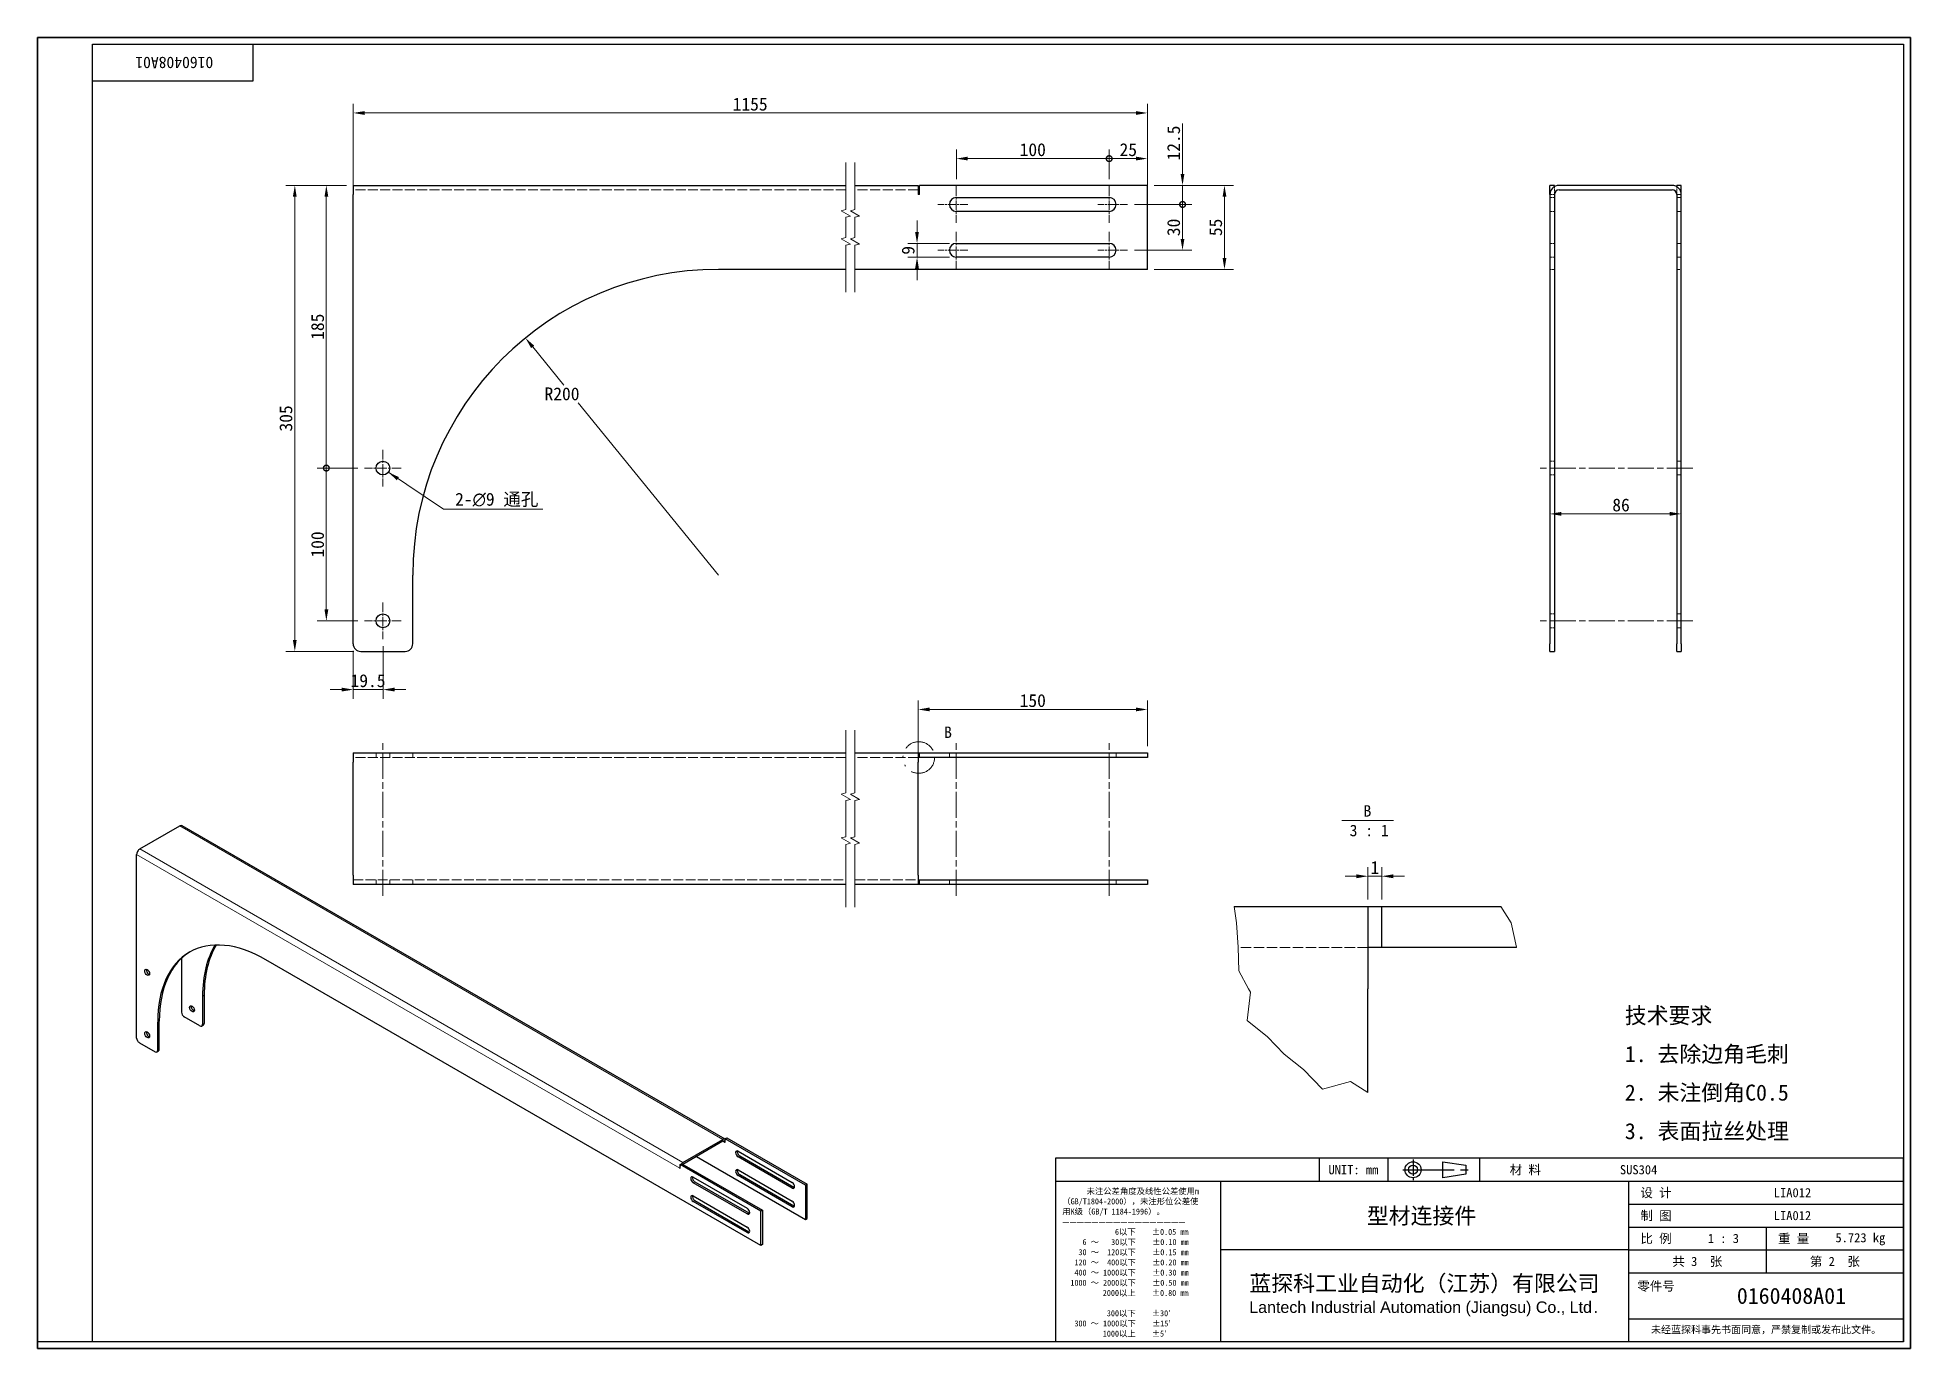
# Model space of a CAD drawing. Header units: millimetres. Extents: x 18 to 1244, y 16 to 875.
import ezdxf
from ezdxf.enums import TextEntityAlignment as Align

# ---------------------------------------------------------------- set-up
doc = ezdxf.new("R2010")
doc.units = ezdxf.units.MM
doc.header["$LTSCALE"] = 3
for name, pattern in [('CHAIN', [0.3543, 0.2362, -0.0295, 0.0591, -0.0295]), ('DASH_DOUBLE_DOT', [0.2164, 0.1181, -0.0295, 0.0049, -0.0295, 0.0049, -0.0295]), ('DASHED', [0.2067, 0.1654, -0.0413])]:
    doc.linetypes.add(name, pattern=pattern)
for name, color, linetype, lineweight in [('1', 7, 'Continuous', 18), ('可见 (ISO)', 7, 'Continuous', 25), ('可见窄的 (ISO)', 7, 'Continuous', 18), ('图框 (ISO)', 7, 'Continuous', 35), ('标题 (ISO)', 7, 'Continuous', 25)]:
    doc.layers.add(name, color=color, linetype=linetype, lineweight=lineweight)
for name, color, linetype, lineweight, true_color in [('中心标记 (ISO)', 1, 'CHAIN', 18, 0xff0000), ('中心线 (ISO)', 1, 'CHAIN', 18, 0xff0000), ('尺寸 (ISO)', 7, 'Continuous', 18, 0x008000), ('局部视图边界 (ISO)', 7, 'DASH_DOUBLE_DOT', 18, 0x008000), ('折线 (ISO)', 7, 'Continuous', 18, 0x008000), ('符号 (ISO)', 7, 'Continuous', 18, 0x008000), ('隐藏 (ISO)', 5, 'DASHED', 18, 0x0000ff)]:
    doc.layers.add(name, color=color, linetype=linetype, lineweight=lineweight, true_color=true_color)
doc.styles.add('HZ_33', font='simfang.ttf')
doc.styles.add('文本样式164', font='SimSun.ttf')
doc.styles.add('文本样式165', font='SimSun.ttf')
doc.styles.add('文本样式74', font='SimSun.ttf')
doc.styles.add('最新国标', font='simfang.ttf')
doc.styles.add('注释文本 (ISO)', font='simfang.ttf')
doc.dimstyles.new('默认 (GB)', dxfattribs={"dimscale": 3, "dimtxt": 2.8, "dimasz": 2.5, "dimexe": 2, "dimexo": 1.5, "dimgap": 0.5, "dimtad": 1, "dimtoh": 1, "dimdsep": 46, "dimtxsty": '最新国标', "dimcen": 0.09, "dimdle": 10, "dimclrd": 256, "dimclre": 256, "dimclrt": 256, "dimaunit": 1, "dimadec": 3, "dimazin": 2, "dimtfac": 0.535714, "dimtdec": 3, "dimtmove": 0, "dimatfit": 3, "dimfxl": 0, "dimtolj": 1, "dimlwd": -1, "dimlwe": -1, "dimarcsym": 0})
doc.dimstyles.new('默认 (GB)$7', dxfattribs={"dimscale": 3, "dimtxt": 2.8, "dimasz": 2.5, "dimexe": 2, "dimexo": 1.5, "dimgap": 0.5, "dimtad": 1, "dimtoh": 1, "dimdsep": 46, "dimtxsty": '最新国标', "dimcen": 0.09, "dimdle": 10, "dimclrd": 256, "dimclre": 256, "dimclrt": 256, "dimaunit": 1, "dimadec": 3, "dimazin": 2, "dimtfac": 0.535714, "dimtdec": 3, "dimtmove": 0, "dimatfit": 3, "dimfxl": 0, "dimtolj": 1, "dimlwd": -1, "dimlwe": -1, "dimarcsym": 0})

# ---------------------------------------------------------------- blocks, each defined once
blk = doc.blocks.new('图框 最新国标')
at = {"layer": '图框 (ISO)'}
for p, q in [((6, 7), (6, 291.5)), ((6, 291.5), (414.5, 291.5)), ((414.5, 291.5), (414.5, 5.5)), ((6, 7), (6, 5.5)), ((6, 7), (6, 5.5)), ((414.5, 5.5), (6, 5.5))]:
    blk.add_line(p, q, dxfattribs=at)
at = {"layer": '图框 (ISO)', "color": 7, "linetype": 'Continuous', "lineweight": 25}
for p, q in [((18, 290), (413, 290)), ((18, 7), (18, 290)), ((18, 290), (413, 290)), ((53, 290), (53, 282)), ((413, 290), (413, 7)), ((413, 290), (413, 7)), ((53, 282), (18, 282)), ((413, 7), (6, 7)), ((413, 7), (18, 7))]:
    blk.add_line(p, q, dxfattribs=at)
at = {"layer": '图框 (ISO)', "style": '文本样式74'}
blk.add_attdef('零件代号_001', (44.34, 287.25), '', height=2.5, rotation=180, dxfattribs=at)
blk = doc.blocks.new('标题栏 副本 副本 最新国标')
at = {"layer": '标题 (ISO)'}
for p, q in [((381.98, -183.84), (196.98, -183.84)), ((196.98, -183.84), (196.98, -223.84)), ((254.48, -183.84), (254.48, -188.84)), ((269.48, -183.84), (269.48, -188.84)), ((281.48, -188.09), (281.48, -184.59)), ((281.48, -184.59), (286.48, -185.34)), ((286.48, -187.34), (281.48, -188.09)), ((286.48, -185.34), (286.48, -187.34)), ((289.48, -183.84), (289.48, -188.84)), ((381.98, -223.84), (381.98, -183.84)), ((383.48, -183.84), (383.48, -225.34)), ((196.98, -188.84), (381.98, -188.84)), ((232.98, -188.84), (232.98, -223.84)), ((321.98, -188.84), (321.98, -223.84)), ((321.98, -193.84), (381.98, -193.84)), ((321.98, -198.84), (381.98, -198.84)), ((351.98, -198.84), (351.98, -208.84)), ((321.98, -203.84), (232.98, -203.84)), ((321.98, -203.84), (381.98, -203.84)), ((321.98, -208.84), (381.98, -208.84)), ((321.98, -218.84), (381.98, -218.84)), ((196.98, -223.84), (381.98, -223.84)), ((383.48, -225.34), (196.98, -225.34))]:
    blk.add_line(p, q, dxfattribs=at)
at = {"layer": '标题 (ISO)', "linetype": 'CHAIN', "ltscale": 15.834605}
blk.add_line((272.73, -186.34), (286.98, -186.34), dxfattribs=at)
at = {"layer": '标题 (ISO)', "linetype": 'CHAIN', "ltscale": 5.000333}
blk.add_line((274.98, -184.09), (274.98, -188.59), dxfattribs=at)
at = {"layer": '标题 (ISO)'}
for radius in [1.75, 1]:
    blk.add_circle((274.98, -186.34), radius, dxfattribs=at)
at = {"layer": '1', "style": '文本样式164'}
for s, p in [('UNIT: mm', (261.98, -186.34)), ('材 料', (299.48, -186.34)), ('设 计', (327.98, -191.34)), ('制 图', (327.98, -196.34)), ('比 例', (327.98, -201.34)), ('重 量', (357.98, -201.34)), ('共 3  张', (336.98, -206.34)), ('第 2  张', (366.98, -206.34))]:
    blk.add_text(s, height=2, dxfattribs=at).set_placement(p, align=Align.MIDDLE_CENTER)
at = {"layer": '标题 (ISO)', "style": '注释文本 (ISO)'}
for s, insert, char_height, attachment_point, line_spacing_factor in [('\\fSimSun|b0|i0;{\\H1.3000;      未注公差角度及线性公差使用m\\P}\\fSimSun|b0|i0;{\\H1.3000;（GB/T1804-2000），未注形位公差使\\P}\\fSimSun|b0|i0;{\\H1.3000;用K级（GB/T 1184-1996）。\\P}\\fSimSun|b0|i0;{\\H1.3000;—————————————————\\P}\\fSimSun|b0|i0;{\\H1.3000;             6以下    ±0.05 mm\\P}\\fSimSun|b0|i0;{\\H1.3000;     6 ～   30以下    ±0.10 mm\\P}\\fSimSun|b0|i0;{\\H1.3000;    30 ～  120以下    ±0.15 mm\\P}\\fSimSun|b0|i0;{\\H1.3000;   120 ～  400以下    ±0.20 mm\\P}\\fSimSun|b0|i0;{\\H1.3000;   400 ～ 1000以下    ±0.30 mm\\P}\\fSimSun|b0|i0;{\\H1.3000;  1000 ～ 2000以下    ±0.50 mm\\P}\\fSimSun|b0|i0;{\\H1.3000;          2000以上    ±0.80 mm\\P}\\fSimSun|b0|i0;{\\H1.3000;\\P}\\fSimSun|b0|i0;{\\H1.3000;           300以下    ±30′\\P}\\fSimSun|b0|i0;{\\H1.3000;   300 ～ 1000以下    ±15′\\P}\\fSimSun|b0|i0;{\\H1.3000;          1000以上    ±5′}', (198.48, -206.63), 1.3, 4, 1.023913), ('{\\fMicrosoft YaHei|b0|i0|c134|p34;\\H1.75x;蓝探科工业自动化（江苏）有限公司\\P\\fArial|b0|i0|c0|p34;\\H0.71429x;Lantech Industrial Automation (Jiangsu) Co., Ltd\\fFangSong|b0|i0|c134|p49;.\\H1.15195x; }', (277.48, -213.84), 2, 5, 0.978695)]:
    blk.add_mtext(s, dxfattribs=dict(at, insert=insert, char_height=char_height, attachment_point=attachment_point, line_spacing_factor=line_spacing_factor))
at = {"layer": '标题 (ISO)', "attachment_point": 5, "style": '注释文本 (ISO)'}
for s, insert, char_height in [('\\fFangSong|b0|i0;零件号', (327.98, -211.84), 2), ('\\fSimSun|b0|i0;{\\H1.6000;未经蓝探科事先书面同意，严禁复制或发布此文件。}', (351.98, -221.34), 1.6)]:
    blk.add_mtext(s, dxfattribs=dict(at, insert=insert, char_height=char_height))
at = {"layer": '标题 (ISO)'}
for tag, p, height, style in [('材料_001', (320.09, -187.33), 2, '注释文本 (ISO)'), ('设计人_001', (353.65, -192.33), 2, '注释文本 (ISO)'), ('库存编号_001', (264.9, -198.14), 3.5, '文本样式165'), ('设计人_001', (353.65, -197.33), 2, '注释文本 (ISO)'), ('视图比例_001', (339.26, -202.33), 2, '注释文本 (ISO)'), ('质量\\P3;_001', (367.1, -202.16), 2, '注释文本 (ISO)'), ('零件代号_001', (345.61, -215.59), 3.5, '文本样式165')]:
    blk.add_attdef(tag, p, '', height=height, dxfattribs=dict(at, style=style))
blk = doc.blocks.new('*D5')
at = {"layer": 'Defpoints', "color": 0, "transparency": 16777216}
for p in [(1093.5, 624.7), (1007.5, 602.7), (1093.5, 562.7)]:
    blk.add_point(p, dxfattribs=at)
at = {"layer": '尺寸 (ISO)', "color": 116, "true_color": 0x00803f, "transparency": 16777216}
blk.add_line((1015, 562.7), (1086, 562.7), dxfattribs=at)
for points in [[(1015, 564), (1015, 561.5), (1007.5, 562.7)], [(1086, 564), (1086, 561.5), (1093.5, 562.7)]]:
    blk.add_solid(points, dxfattribs=at)
at = {"layer": '尺寸 (ISO)', "transparency": 16777216, "insert": (1054.1, 568.5), "char_height": 8.4, "attachment_point": 5, "style": '最新国标'}
blk.add_mtext('\\A1;86', dxfattribs=at)
blk = doc.blocks.new('二维局部视图1')
at = {"layer": '局部视图边界 (ISO)', "ltscale": 20.015427}
blk.add_circle((198.21, 134.43), 3.45, dxfattribs=at)
at = {"layer": '局部视图边界 (ISO)', "insert": (203.73, 138.69), "char_height": 2.5, "attachment_point": 7, "style": 'HZ_33'}
blk.add_mtext('B', dxfattribs=at)
blk = doc.blocks.new('*D7')
at = {"layer": 'Defpoints', "color": 0, "transparency": 16777216}
for p in [(744.2, 825.1), (224.6, 771.7), (744.2, 722.7)]:
    blk.add_point(p, dxfattribs=at)
at = {"layer": '尺寸 (ISO)', "color": 116, "true_color": 0x00803f, "transparency": 16777216}
for p, q in [((224.6, 776.2), (224.6, 831.1)), ((232.1, 825.1), (736.7, 825.1)), ((744.2, 727.2), (744.2, 831.1))]:
    blk.add_line(p, q, dxfattribs=at)
for points in [[(232.1, 826.3), (232.1, 823.8), (224.6, 825.1)], [(736.7, 826.3), (736.7, 823.8), (744.2, 825.1)]]:
    blk.add_solid(points, dxfattribs=at)
at = {"layer": '尺寸 (ISO)', "transparency": 16777216, "insert": (484.3, 830.8), "char_height": 8.4, "attachment_point": 5, "style": '最新国标'}
blk.add_mtext('\\A1;1155', dxfattribs=at)
blk = doc.blocks.new('_DotSmall')
at = {"color": 0, "linetype": 'ByBlock', "const_width": 0.5}
blk.add_lwpolyline([(-0.0625, 0, 1), (0.0625, 0, 1)], format="xyb", close=True, dxfattribs=at)
blk = doc.blocks.new('*D8')
at = {"layer": 'Defpoints', "color": 0, "transparency": 16777216}
for p in [(719.2, 795.2), (619.2, 777.2), (719.2, 777.2)]:
    blk.add_point(p, dxfattribs=at)
at = {"layer": '尺寸 (ISO)', "color": 116, "true_color": 0x00803f, "transparency": 16777216}
for p, q in [((619.2, 781.7), (619.2, 801.2)), ((719.2, 781.7), (719.2, 801.2)), ((626.7, 795.2), (719.2, 795.2))]:
    blk.add_line(p, q, dxfattribs=at)
blk.add_solid([(626.7, 796.5), (626.7, 794), (619.2, 795.2)], dxfattribs=at)
at = {"layer": '尺寸 (ISO)', "color": 116, "true_color": 0x00803f, "transparency": 16777216, "xscale": 7.5, "yscale": 7.5, "zscale": 7.5}
blk.add_blockref('_DotSmall', (719.2, 795.2), dxfattribs=at)
at = {"layer": '尺寸 (ISO)', "transparency": 16777216, "insert": (669.2, 801), "char_height": 8.4, "attachment_point": 5, "style": '最新国标'}
blk.add_mtext('\\A1;100', dxfattribs=at)
blk = doc.blocks.new('*D10')
at = {"layer": 'Defpoints', "color": 0, "transparency": 16777216}
for p in [(744.2, 795.2), (719.2, 777.2), (744.2, 777.7)]:
    blk.add_point(p, dxfattribs=at)
at = {"layer": '尺寸 (ISO)', "color": 116, "true_color": 0x00803f, "transparency": 16777216}
for p, q in [((719.2, 781.7), (719.2, 801.2)), ((744.2, 782.2), (744.2, 801.2)), ((719.2, 795.2), (736.7, 795.2))]:
    blk.add_line(p, q, dxfattribs=at)
blk.add_solid([(736.7, 796.5), (736.7, 794), (744.2, 795.2)], dxfattribs=at)
at = {"layer": '尺寸 (ISO)', "color": 116, "true_color": 0x00803f, "transparency": 16777216, "xscale": 7.5, "yscale": 7.5, "zscale": 7.5, "rotation": 180}
blk.add_blockref('_DotSmall', (719.2, 795.2), dxfattribs=at)
at = {"layer": '尺寸 (ISO)', "transparency": 16777216, "insert": (731.7, 801), "char_height": 8.4, "attachment_point": 5, "style": '最新国标'}
blk.add_mtext('\\A1;25', dxfattribs=at)
blk = doc.blocks.new('*D11')
at = {"layer": 'Defpoints', "color": 0, "transparency": 16777216}
for p in [(731.2, 765.2), (767.2, 765.2), (731.2, 735.2)]:
    blk.add_point(p, dxfattribs=at)
at = {"layer": '尺寸 (ISO)', "color": 116, "true_color": 0x00803f, "transparency": 16777216}
for p, q in [((735.7, 765.2), (773.2, 765.2)), ((767.2, 742.7), (767.2, 765.2)), ((735.7, 735.2), (773.2, 735.2))]:
    blk.add_line(p, q, dxfattribs=at)
blk.add_solid([(765.9, 742.7), (768.4, 742.7), (767.2, 735.2)], dxfattribs=at)
at = {"layer": '尺寸 (ISO)', "color": 116, "true_color": 0x00803f, "transparency": 16777216, "xscale": 7.5, "yscale": 7.5, "zscale": 7.5, "rotation": 90}
blk.add_blockref('_DotSmall', (767.2, 765.2), dxfattribs=at)
at = {"layer": '尺寸 (ISO)', "transparency": 16777216, "insert": (761.4, 750.2), "char_height": 8.4, "attachment_point": 5, "rotation": 90, "style": '最新国标'}
blk.add_mtext('\\A1;30', dxfattribs=at)
blk = doc.blocks.new('*D12')
at = {"layer": 'Defpoints', "color": 0, "transparency": 16777216}
for p in [(744.2, 777.7), (767.2, 777.7), (731.2, 765.2)]:
    blk.add_point(p, dxfattribs=at)
at = {"layer": '尺寸 (ISO)', "color": 116, "true_color": 0x00803f, "transparency": 16777216}
for p, q in [((767.2, 785.2), (767.2, 818.1)), ((748.7, 777.7), (773.2, 777.7)), ((767.2, 765.2), (767.2, 777.7)), ((735.7, 765.2), (773.2, 765.2)), ((767.2, 765.2), (767.2, 757.7))]:
    blk.add_line(p, q, dxfattribs=at)
blk.add_solid([(765.9, 785.2), (768.4, 785.2), (767.2, 777.7)], dxfattribs=at)
at = {"layer": '尺寸 (ISO)', "color": 116, "true_color": 0x00803f, "transparency": 16777216, "xscale": 7.5, "yscale": 7.5, "zscale": 7.5, "rotation": 90}
blk.add_blockref('_DotSmall', (767.2, 765.2), dxfattribs=at)
at = {"layer": '尺寸 (ISO)', "transparency": 16777216, "insert": (761.4, 805.4), "char_height": 8.4, "attachment_point": 5, "rotation": 90, "style": '最新国标'}
blk.add_mtext('\\A1;12.5', dxfattribs=at)
blk = doc.blocks.new('*D13')
at = {"layer": 'Defpoints', "color": 0, "transparency": 16777216}
for p in [(619.2, 739.7), (593.5, 730.7), (619.2, 730.7)]:
    blk.add_point(p, dxfattribs=at)
at = {"layer": '尺寸 (ISO)', "color": 116, "true_color": 0x00803f, "transparency": 16777216}
for p, q in [((593.5, 747.2), (593.5, 754.7)), ((614.7, 739.7), (587.5, 739.7)), ((593.5, 739.7), (593.5, 730.7)), ((614.7, 730.7), (587.5, 730.7)), ((593.5, 723.2), (593.5, 715.7))]:
    blk.add_line(p, q, dxfattribs=at)
for points in [[(592.2, 747.2), (594.7, 747.2), (593.5, 739.7)], [(592.2, 723.2), (594.7, 723.2), (593.5, 730.7)]]:
    blk.add_solid(points, dxfattribs=at)
at = {"layer": '尺寸 (ISO)', "transparency": 16777216, "insert": (587.7, 735.2), "char_height": 8.4, "attachment_point": 5, "rotation": 90, "style": '最新国标'}
blk.add_mtext('\\A1;9', dxfattribs=at)
blk = doc.blocks.new('*D14')
at = {"layer": 'Defpoints', "color": 0, "transparency": 16777216}
for p in [(224.6, 777.7), (186.4, 472.7), (229.6, 472.7)]:
    blk.add_point(p, dxfattribs=at)
at = {"layer": '尺寸 (ISO)', "color": 116, "true_color": 0x00803f, "transparency": 16777216}
for p, q in [((220.1, 777.7), (180.4, 777.7)), ((186.4, 770.2), (186.4, 480.2)), ((225.1, 472.7), (180.4, 472.7))]:
    blk.add_line(p, q, dxfattribs=at)
for points in [[(185.1, 770.2), (187.6, 770.2), (186.4, 777.7)], [(185.1, 480.2), (187.6, 480.2), (186.4, 472.7)]]:
    blk.add_solid(points, dxfattribs=at)
at = {"layer": '尺寸 (ISO)', "transparency": 16777216, "insert": (180.6, 625.2), "char_height": 8.4, "attachment_point": 5, "rotation": 90, "style": '最新国标'}
blk.add_mtext('\\A1;305', dxfattribs=at)
blk = doc.blocks.new('*D15')
at = {"layer": 'Defpoints', "color": 0, "transparency": 16777216}
for p in [(207, 592.7), (232.1, 592.7), (232.1, 492.7)]:
    blk.add_point(p, dxfattribs=at)
at = {"layer": '尺寸 (ISO)', "color": 116, "true_color": 0x00803f, "transparency": 16777216}
for p, q in [((227.6, 592.7), (201, 592.7)), ((207, 500.2), (207, 592.7)), ((227.6, 492.7), (201, 492.7))]:
    blk.add_line(p, q, dxfattribs=at)
blk.add_solid([(205.8, 500.2), (208.3, 500.2), (207, 492.7)], dxfattribs=at)
at = {"layer": '尺寸 (ISO)', "color": 116, "true_color": 0x00803f, "transparency": 16777216, "xscale": 7.5, "yscale": 7.5, "zscale": 7.5, "rotation": 90}
blk.add_blockref('_DotSmall', (207, 592.7), dxfattribs=at)
at = {"layer": '尺寸 (ISO)', "transparency": 16777216, "insert": (201.3, 542.7), "char_height": 8.4, "attachment_point": 5, "rotation": 90, "style": '最新国标'}
blk.add_mtext('\\A1;100', dxfattribs=at)
blk = doc.blocks.new('*D16')
at = {"layer": 'Defpoints', "color": 0, "transparency": 16777216}
for p in [(207, 777.7), (224.6, 777.7), (232.1, 592.7)]:
    blk.add_point(p, dxfattribs=at)
at = {"layer": '尺寸 (ISO)', "color": 116, "true_color": 0x00803f, "transparency": 16777216}
for p, q in [((220.1, 777.7), (201, 777.7)), ((207, 592.7), (207, 770.2)), ((227.6, 592.7), (201, 592.7))]:
    blk.add_line(p, q, dxfattribs=at)
blk.add_solid([(205.8, 770.2), (208.3, 770.2), (207, 777.7)], dxfattribs=at)
at = {"layer": '尺寸 (ISO)', "color": 116, "true_color": 0x00803f, "transparency": 16777216, "xscale": 7.5, "yscale": 7.5, "zscale": 7.5, "rotation": 270}
blk.add_blockref('_DotSmall', (207, 592.7), dxfattribs=at)
at = {"layer": '尺寸 (ISO)', "transparency": 16777216, "insert": (201.3, 685.2), "char_height": 8.4, "attachment_point": 5, "rotation": 90, "style": '最新国标'}
blk.add_mtext('\\A1;185', dxfattribs=at)
blk = doc.blocks.new('*D17')
at = {"layer": 'Defpoints', "color": 0, "transparency": 16777216}
for p in [(244.1, 480.7), (224.6, 477.7), (244.1, 447.7)]:
    blk.add_point(p, dxfattribs=at)
at = {"layer": '尺寸 (ISO)', "color": 116, "true_color": 0x00803f, "transparency": 16777216}
for p, q in [((224.6, 473.2), (224.6, 441.7)), ((244.1, 476.2), (244.1, 441.7)), ((217.1, 447.7), (209.6, 447.7)), ((224.6, 447.7), (232.1, 447.7)), ((232.1, 447.7), (236.6, 447.7)), ((244.1, 447.7), (236.6, 447.7)), ((251.6, 447.7), (259.1, 447.7))]:
    blk.add_line(p, q, dxfattribs=at)
for points in [[(217.1, 449), (217.1, 446.5), (224.6, 447.7)], [(251.6, 449), (251.6, 446.5), (244.1, 447.7)]]:
    blk.add_solid(points, dxfattribs=at)
at = {"layer": '尺寸 (ISO)', "transparency": 16777216, "insert": (234.3, 453.5), "char_height": 8.4, "attachment_point": 5, "style": '最新国标'}
blk.add_mtext('\\A1;19.5', dxfattribs=at)
blk = doc.blocks.new('*D18')
at = {"layer": 'Defpoints', "color": 0, "transparency": 16777216}
for p in [(337.3, 677.8), (463.6, 522.7)]:
    blk.add_point(p, dxfattribs=at)
at = {"layer": '尺寸 (ISO)', "color": 116, "true_color": 0x00803f, "transparency": 16777216}
for p, q in [((342, 672), (362.4, 646.9)), ((463.6, 522.7), (371.8, 635.4))]:
    blk.add_line(p, q, dxfattribs=at)
blk.add_solid([(343, 672.8), (341, 671.2), (337.3, 677.8)], dxfattribs=at)
at = {"layer": '尺寸 (ISO)', "transparency": 16777216, "insert": (361.2, 641.2), "char_height": 8.4, "attachment_point": 5, "style": '最新国标'}
blk.add_mtext('\\A1;R200', dxfattribs=at)
blk = doc.blocks.new('*D19')
at = {"layer": 'Defpoints', "color": 0, "transparency": 16777216}
for p in [(744.2, 777.7), (744.2, 722.7), (794.6, 722.7)]:
    blk.add_point(p, dxfattribs=at)
at = {"layer": '尺寸 (ISO)', "color": 116, "true_color": 0x00803f, "transparency": 16777216}
for p, q in [((748.7, 777.7), (800.6, 777.7)), ((794.6, 770.2), (794.6, 730.2)), ((748.7, 722.7), (800.6, 722.7))]:
    blk.add_line(p, q, dxfattribs=at)
for points in [[(793.4, 770.2), (795.9, 770.2), (794.6, 777.7)], [(793.4, 730.2), (795.9, 730.2), (794.6, 722.7)]]:
    blk.add_solid(points, dxfattribs=at)
at = {"layer": '尺寸 (ISO)', "transparency": 16777216, "insert": (788.9, 750.2), "char_height": 8.4, "attachment_point": 5, "rotation": 90, "style": '最新国标'}
blk.add_mtext('\\A1;55', dxfattribs=at)
blk = doc.blocks.new('*D20')
at = {"layer": 'Defpoints', "color": 0, "transparency": 16777216}
for p in [(744.2, 434.7), (744.2, 406.2), (594.2, 400.2)]:
    blk.add_point(p, dxfattribs=at)
at = {"layer": '尺寸 (ISO)', "color": 116, "true_color": 0x00803f, "transparency": 16777216}
for p, q in [((594.2, 404.7), (594.2, 440.7)), ((601.7, 434.7), (736.7, 434.7)), ((744.2, 410.7), (744.2, 440.7))]:
    blk.add_line(p, q, dxfattribs=at)
for points in [[(601.7, 436), (601.7, 433.5), (594.2, 434.7)], [(736.7, 436), (736.7, 433.5), (744.2, 434.7)]]:
    blk.add_solid(points, dxfattribs=at)
at = {"layer": '尺寸 (ISO)', "transparency": 16777216, "insert": (669.2, 440.5), "char_height": 8.4, "attachment_point": 5, "style": '最新国标'}
blk.add_mtext('\\A1;150', dxfattribs=at)
blk = doc.blocks.new('*D21')
at = {"layer": 'Defpoints', "color": 0, "transparency": 16777216}
for p in [(897.5, 325.6), (888.5, 305.9), (897.5, 305.9)]:
    blk.add_point(p, dxfattribs=at)
at = {"layer": '尺寸 (ISO)', "color": 116, "true_color": 0x00803f, "transparency": 16777216}
for p, q in [((888.5, 310.4), (888.5, 331.6)), ((897.5, 310.4), (897.5, 331.6)), ((881, 325.6), (873.5, 325.6)), ((888.5, 325.6), (897.5, 325.6)), ((905, 325.6), (912.5, 325.6))]:
    blk.add_line(p, q, dxfattribs=at)
for points in [[(881, 326.8), (881, 324.3), (888.5, 325.6)], [(905, 326.8), (905, 324.3), (897.5, 325.6)]]:
    blk.add_solid(points, dxfattribs=at)
at = {"layer": '尺寸 (ISO)', "transparency": 16777216, "insert": (893, 331.3), "char_height": 8.4, "attachment_point": 5, "style": '最新国标'}
blk.add_mtext('\\A1;1', dxfattribs=at)

msp = doc.modelspace()

# ---------------------------------------------------------------- linework, layer by layer
at = {"layer": '中心标记 (ISO)', "ltscale": 8.88956}
for p, q in [((619.191, 777.2088), (619.191, 753.2088)), ((719.191, 777.2088), (719.191, 753.2088)), ((619.191, 747.2088), (619.191, 723.2088)), ((719.191, 747.2088), (719.191, 723.2088)), ((244.0596, 604.7088), (244.0596, 580.7088)), ((256.0596, 592.7088), (232.0596, 592.7088)), ((244.0596, 504.7088), (244.0596, 480.7088)), ((256.0596, 492.7088), (232.0596, 492.7088))]:
    msp.add_line(p, q, dxfattribs=at)
at = {"layer": '中心标记 (ISO)', "ltscale": 7.222748}
for p, q in [((626.691, 765.2088), (607.191, 765.2088)), ((731.191, 765.2088), (711.691, 765.2088)), ((626.691, 735.2088), (607.191, 735.2088)), ((731.191, 735.2088), (711.691, 735.2088))]:
    msp.add_line(p, q, dxfattribs=at)
at = {"layer": '中心线 (ISO)', "ltscale": 23.990969}
for p, q in [((1101.0234, 592.7088), (1000.0234, 592.7088)), ((1101.0234, 492.7088), (1000.0234, 492.7088)), ((244.0596, 312.7493), (244.0596, 413.7493)), ((619.191, 312.7493), (619.191, 413.7493)), ((719.191, 312.7493), (719.191, 413.7493))]:
    msp.add_line(p, q, dxfattribs=at)
at = {"layer": '可见 (ISO)'}
for p, q in [((224.5596, 777.7088), (546.8615, 777.7088)), ((224.5596, 777.7088), (224.5596, 771.7088)), ((552.8615, 777.7088), (594.191, 777.7088)), ((594.191, 777.7088), (594.191, 771.7088)), ((744.191, 777.7088), (595.191, 777.7088)), ((595.191, 771.7088), (595.191, 777.7088)), ((744.191, 722.7088), (744.191, 777.7088)), ((1010.5234, 777.7088), (1007.5234, 777.7088)), ((1007.5234, 771.7088), (1007.5234, 777.7088)), ((1010.5234, 776.905), (1010.5234, 777.7088)), ((1087.5234, 777.7088), (1013.5234, 777.7088)), ((1013.5234, 774.7088), (1087.5234, 774.7088)), ((1090.5234, 776.905), (1090.5234, 777.7088)), ((1093.5234, 777.7088), (1090.5234, 777.7088)), ((1093.5234, 771.7088), (1093.5234, 777.7088)), ((224.5596, 477.7088), (224.5596, 771.7088)), ((595.191, 771.7088), (594.191, 771.7088)), ((619.191, 769.7088), (719.191, 769.7088)), ((719.191, 760.7088), (619.191, 760.7088)), ((1007.5234, 771.7088), (1007.5234, 477.7088)), ((1010.5234, 771.7088), (1010.5234, 477.7088)), ((1090.5234, 771.7088), (1090.5234, 477.7088)), ((1093.5234, 477.7088), (1093.5234, 771.7088)), ((619.191, 739.7088), (719.191, 739.7088)), ((719.191, 730.7088), (619.191, 730.7088)), ((546.8615, 722.7088), (463.5596, 722.7088)), ((744.191, 722.7088), (552.8615, 722.7088)), ((263.5596, 477.7088), (263.5596, 522.7088)), ((229.5596, 472.7088), (258.5596, 472.7088)), ((1007.5234, 472.7088), (1007.5234, 477.7088)), ((1007.5234, 472.7088), (1010.5234, 472.7088)), ((1010.5234, 477.7088), (1010.5234, 472.7088)), ((1090.5234, 472.7088), (1090.5234, 477.7088)), ((1090.5234, 472.7088), (1093.5234, 472.7088)), ((1093.5234, 477.7088), (1093.5234, 472.7088)), ((224.5596, 406.2493), (546.8615, 406.2493)), ((224.5596, 406.2493), (224.5596, 400.2493)), ((552.8615, 406.2493), (594.191, 406.2493)), ((594.191, 406.2493), (595.191, 406.2493)), ((594.191, 406.2493), (594.191, 400.2493)), ((595.191, 403.2493), (595.191, 406.2493)), ((595.191, 406.2493), (744.191, 406.2493)), ((744.191, 406.2493), (744.191, 403.2493)), ((224.5596, 326.2493), (224.5596, 400.2493)), ((595.191, 403.2493), (594.191, 403.2493)), ((594.191, 326.2493), (594.191, 400.2493)), ((744.191, 403.2493), (595.191, 403.2493)), ((85.0083, 343.4209), (111.1713, 358.5261)), ((467.9067, 153.5795), (112.6713, 358.6747)), ((82.887, 219.7217), (82.887, 339.7467)), ((224.5596, 326.2493), (224.5596, 320.2493)), ((546.8615, 320.2493), (224.5596, 320.2493)), ((594.191, 320.2493), (552.8615, 320.2493)), ((594.191, 326.2493), (594.191, 320.2493)), ((594.191, 323.2493), (595.191, 323.2493)), ((595.191, 320.2493), (594.191, 320.2493)), ((595.191, 323.2493), (744.191, 323.2493)), ((595.191, 320.2493), (595.191, 323.2493)), ((744.191, 320.2493), (595.191, 320.2493)), ((744.191, 323.2493), (744.191, 320.2493)), ((801.0552, 305.8639), (888.5227, 305.8639)), ((888.5227, 305.8639), (897.5227, 305.8639)), ((888.5227, 305.8639), (888.5227, 251.8639)), ((897.5227, 305.8639), (975.3404, 305.8639)), ((897.5227, 278.8639), (897.5227, 305.8639)), ((112.232, 271.9048), (112.232, 236.664)), ((491.2412, 83.9792), (167.3863, 270.9569)), ((897.5227, 278.8639), (888.5227, 278.8639)), ((985.7537, 278.8639), (897.5227, 278.8639)), ((126.0205, 247.0744), (126.0205, 228.7032)), ((127.0812, 247.6867), (127.0812, 229.3155)), ((888.5227, 184.0312), (888.5227, 251.8639)), ((124.2528, 227.6826), (113.9997, 233.6022)), ((96.6756, 211.7609), (96.6756, 230.132)), ((97.7363, 212.3732), (97.7363, 230.7444)), ((126.5634, 228.1711), (125.5028, 227.5587)), ((84.6548, 216.6599), (94.9078, 210.7403)), ((96.1578, 210.6164), (97.2185, 211.2288)), ((440.3295, 138.2762), (466.4924, 153.3814)), ((466.4924, 152.1566), (440.3295, 137.0514)), ((467.5531, 151.5443), (467.9067, 151.7484)), ((467.9067, 151.3401), (467.5531, 151.5443)), ((467.9067, 153.7896), (468.9673, 154.402)), ((520.5861, 123.3751), (467.9067, 153.7896)), ((467.9067, 151.3401), (467.9067, 153.7896)), ((468.9673, 154.402), (521.6468, 123.9875)), ((438.2082, 134.6019), (438.5617, 134.8061)), ((438.5617, 136.8473), (439.6224, 137.4597)), ((491.2412, 106.4328), (438.5617, 136.8473)), ((438.5617, 134.3978), (438.5617, 136.8473)), ((439.6224, 137.4597), (492.3018, 107.0452)), ((449.1683, 142.1545), (520.5861, 100.9215)), ((476.3919, 145.6247), (511.7473, 125.2122)), ((511.7473, 121.538), (476.3919, 141.9504)), ((477.4526, 142.5628), (512.8079, 122.1504)), ((438.5617, 134.3978), (438.2082, 134.6019)), ((447.047, 128.6823), (482.4024, 108.2699)), ((482.4024, 104.5957), (447.047, 125.0081)), ((448.1077, 125.6205), (483.463, 105.2081)), ((476.3919, 133.3772), (511.7473, 112.9648)), ((511.7473, 109.2906), (476.3919, 129.703)), ((477.4526, 130.3153), (512.8079, 109.9029)), ((521.6468, 123.9875), (520.5861, 123.3751)), ((520.5861, 123.3751), (520.5861, 100.9215)), ((521.6468, 101.5338), (521.6468, 123.9875)), ((447.047, 116.4349), (482.4024, 96.0225)), ((482.4024, 92.3482), (447.047, 112.7607)), ((448.1077, 113.373), (483.463, 92.9606)), ((492.3018, 107.0452), (491.2412, 106.4328)), ((491.2412, 83.9792), (491.2412, 106.4328)), ((492.3018, 107.0452), (492.3018, 84.5915)), ((520.5861, 100.9215), (521.6468, 101.5338)), ((492.3018, 84.5915), (491.2412, 83.9792))]:
    msp.add_line(p, q, dxfattribs=at)
for centre in [(244.0596, 592.7088), (244.0596, 492.7088)]:
    msp.add_circle(centre, 4.5, dxfattribs=at)
for centre, radius, start, end in [((1013.5234, 771.7088), 6, 90, 180), ((1013.5234, 771.7088), 3, 90, 180), ((1087.5234, 771.7088), 6, 0, 90), ((1087.5234, 771.7088), 3, 0, 90), ((619.191, 765.2088), 4.5, 90, 270), ((719.191, 765.2088), 4.5, 270, 90), ((619.191, 735.2088), 4.5, 90, 270), ((719.191, 735.2088), 4.5, 270, 90), ((463.5596, 522.7088), 200, 90, 180), ((229.5596, 477.7088), 5, 180, 270), ((258.5596, 477.7088), 5, 270, 0)]:
    msp.add_arc(centre, radius, start, end, dxfattribs=at)
for centre, major_axis, start_param, end_param in [((111.1713, 356.0766), (1.5, 2.5981), 0, 0.785398163), ((85.0083, 340.9715), (1.5, 2.5981), 0.785398163, 2.35619449), ((167.3863, 189.3072), (-50, 86.6025), 5.497787144, 7.068583471), ((168.4469, 189.9196), (-50, 86.6025), 0.010606801, 0.785398163), ((196.7312, 206.2495), (-50, 86.6025), 0.297833015, 0.785398163), ((197.7919, 206.8619), (-50, 86.6025), 0.308947268, 0.785398163), ((90.842, 263.3022), (1.125, -1.9486), 3.632475332, 5.792302629), ((113.9997, 235.6434), (-1.25, 2.1651), 0.785398163, 2.35619449), ((120.1869, 239.4197), (1.125, -1.9486), 3.632475332, 5.792302629), ((90.842, 222.4774), (1.125, -1.9486), 3.632475332, 5.792302629), ((124.2528, 229.7238), (1.25, -2.1651), 5.497787144, 7.068583471), ((125.3134, 230.3362), (1.25, -2.1651), 0, 0.785398163), ((84.6548, 218.7011), (-1.25, 2.1651), 0.785398163, 2.35619449), ((94.9078, 212.7815), (1.25, -2.1651), 5.497787144, 7.068583471), ((95.9685, 213.3939), (1.25, -2.1651), 0, 0.785398163), ((466.4924, 150.9319), (1.5, 2.5981), 0.055670507, 0.785398163), ((466.4924, 150.9319), (0.75, 1.299), 5.497787144, 7.068583471), ((440.3295, 135.8267), (1.5, 2.5981), 1.770508947, 2.35619449), ((440.3295, 135.8267), (1.5, 2.5981), 0.785398163, 1.371083707), ((476.3919, 143.7875), (-1.125, 1.9486), 5.497787144, 8.639379797), ((477.4526, 144.3999), (1.125, -1.9486), 3.632475332, 5.497787144), ((447.047, 126.8452), (-1.125, 1.9486), 5.497787144, 8.639379797), ((448.1077, 127.4576), (1.125, -1.9486), 3.632475332, 5.497787144), ((476.3919, 131.5401), (-1.125, 1.9486), 5.497787144, 8.639379797), ((477.4526, 132.1525), (1.125, -1.9486), 3.632475332, 5.497787144), ((511.7473, 123.3751), (1.125, -1.9486), 5.497787144, 8.639379797), ((447.047, 114.5978), (-1.125, 1.9486), 5.497787144, 8.639379797), ((448.1077, 115.2102), (1.125, -1.9486), 3.632475332, 5.497787144), ((511.7473, 111.1277), (1.125, -1.9486), 5.497787144, 8.639379797), ((512.8079, 123.9875), (1.125, -1.9486), 5.497787144, 5.792302629), ((482.4024, 106.4328), (1.125, -1.9486), 5.497787144, 8.639379797), ((483.463, 107.0452), (1.125, -1.9486), 5.497787144, 5.792302629), ((512.8079, 111.74), (1.125, -1.9486), 5.497787144, 5.792302629), ((482.4024, 94.1854), (1.125, -1.9486), 5.497787144, 8.639379797), ((483.463, 94.7977), (1.125, -1.9486), 5.497787144, 5.792302629)]:
    msp.add_ellipse(centre, major_axis=major_axis, ratio=0.577350269, start_param=start_param, end_param=end_param, dxfattribs=at)
for centre in [(89.7813, 262.6898), (119.1262, 238.8073), (89.7813, 221.865)]:
    msp.add_ellipse(centre, major_axis=(-1.125, 1.9486), ratio=0.577350269, dxfattribs=at)
at = {"layer": '可见窄的 (ISO)'}
for p, q in [((466.4924, 153.3814), (111.1713, 358.5261)), ((85.0083, 343.4209), (440.3295, 138.2762)), ((438.2082, 134.6019), (82.887, 339.7467)), ((126.0205, 247.0744), (127.0812, 247.6867)), ((96.6756, 230.132), (97.7363, 230.7444)), ((127.0812, 229.3155), (126.0205, 228.7032)), ((97.7363, 212.3732), (96.6756, 211.7609)), ((467.5531, 151.5443), (466.4924, 152.1566)), ((476.3919, 141.9504), (477.4526, 142.5628)), ((447.047, 125.0081), (448.1077, 125.6205)), ((476.3919, 129.703), (477.4526, 130.3153)), ((447.047, 112.7607), (448.1077, 113.373)), ((511.7473, 121.538), (512.8079, 122.1504)), ((482.4024, 104.5957), (483.463, 105.2081)), ((511.7473, 109.2906), (512.8079, 109.9029)), ((482.4024, 92.3482), (483.463, 92.9606))]:
    msp.add_line(p, q, dxfattribs=at)
at = {"layer": '折线 (ISO)'}
for p, q in [((801.0552, 305.8639), (802.527, 295.1188)), ((802.527, 295.1188), (803.6449, 279.2382)), ((975.3404, 305.8639), (982.1245, 295.0253)), ((982.1245, 295.0253), (985.7982, 279.2382)), ((803.6449, 279.2382), (804.0497, 263.6259)), ((985.7982, 279.2382), (985.7537, 278.8639)), ((804.0497, 263.6259), (810.4168, 251.8639)), ((809.5082, 231.2704), (811.5631, 249.7464)), ((811.5631, 249.7464), (810.4168, 251.8639)), ((822.6816, 220.5773), (809.5082, 231.2704)), ((833.7387, 209.1008), (822.6816, 220.5773)), ((846.2826, 199.0298), (833.7387, 209.1008)), ((858.7592, 186.2864), (846.2826, 199.0298)), ((877.0764, 191.2513), (858.7592, 186.2864)), ((888.5227, 184.0312), (877.0764, 191.2513))]:
    msp.add_line(p, q, dxfattribs=at)
at = {"layer": '折线 (ISO)', "flags": 128}
for points in [[(546.8615, 707.7088), (546.8615, 738.5062), (549.8615, 739.3101), (543.8615, 742.7742), (546.8615, 743.578), (546.8615, 756.8396), (549.8615, 757.6434), (543.8615, 761.1075), (546.8615, 761.9114), (546.8615, 792.7088)], [(552.8615, 707.7088), (552.8615, 738.5062), (555.8615, 739.3101), (549.8615, 742.7742), (552.8615, 743.578), (552.8615, 756.8396), (555.8615, 757.6434), (549.8615, 761.1075), (552.8615, 761.9114), (552.8615, 792.7088)], [(546.8615, 305.2493), (546.8615, 346.3801), (549.8615, 347.184), (543.8615, 350.6481), (546.8615, 351.4519), (546.8615, 375.0468), (549.8615, 375.8506), (543.8615, 379.3147), (546.8615, 380.1186), (546.8615, 421.2493)], [(552.8615, 305.2493), (552.8615, 346.3801), (555.8615, 347.184), (549.8615, 350.6481), (552.8615, 351.4519), (552.8615, 375.0468), (555.8615, 375.8506), (549.8615, 379.3147), (552.8615, 380.1186), (552.8615, 421.2493)]]:
    msp.add_lwpolyline(points, dxfattribs=at)
at = {"layer": '符号 (ISO)'}
msp.add_line((871.4292, 362.0015), (905.1134, 362.0015), dxfattribs=at)
at = {"layer": '隐藏 (ISO)', "ltscale": 12.993948}
for p, q in [((546.8615, 774.7088), (224.5596, 774.7088)), ((546.8615, 403.2493), (224.5596, 403.2493)), ((224.5596, 323.2493), (546.8615, 323.2493))]:
    msp.add_line(p, q, dxfattribs=at)
at = {"layer": '隐藏 (ISO)', "ltscale": 13.329947}
for p, q in [((594.191, 774.7088), (552.8615, 774.7088)), ((594.191, 403.2493), (552.8615, 403.2493)), ((552.8615, 323.2493), (594.191, 323.2493))]:
    msp.add_line(p, q, dxfattribs=at)
at = {"layer": '隐藏 (ISO)', "ltscale": 3.298931}
for p, q in [((1010.5234, 771.7088), (1010.5234, 776.905)), ((1090.5234, 771.7088), (1090.5234, 776.905))]:
    msp.add_line(p, q, dxfattribs=at)
at = {"layer": '隐藏 (ISO)', "ltscale": 1.904597}
for p, q in [((1010.5234, 771.7088), (1007.5234, 771.7088)), ((1010.5234, 769.7088), (1007.5234, 769.7088)), ((1010.5234, 760.7088), (1007.5234, 760.7088)), ((1093.5234, 771.7088), (1090.5234, 771.7088)), ((1093.5234, 769.7088), (1090.5234, 769.7088)), ((1093.5234, 760.7088), (1090.5234, 760.7088)), ((1010.5234, 739.7088), (1007.5234, 739.7088)), ((1093.5234, 739.7088), (1090.5234, 739.7088)), ((1010.5234, 730.7088), (1007.5234, 730.7088)), ((1093.5234, 730.7088), (1090.5234, 730.7088)), ((1007.5234, 722.7088), (1010.5234, 722.7088)), ((1090.5234, 722.7088), (1093.5234, 722.7088)), ((1010.5234, 597.2088), (1007.5234, 597.2088)), ((1093.5234, 597.2088), (1090.5234, 597.2088)), ((1010.5234, 588.2088), (1007.5234, 588.2088)), ((1093.5234, 588.2088), (1090.5234, 588.2088)), ((1010.5234, 497.2088), (1007.5234, 497.2088)), ((1093.5234, 497.2088), (1090.5234, 497.2088)), ((1010.5234, 488.2088), (1007.5234, 488.2088)), ((1093.5234, 488.2088), (1090.5234, 488.2088)), ((239.5596, 403.2493), (239.5596, 406.2493)), ((248.5596, 403.2493), (248.5596, 406.2493)), ((263.5596, 403.2493), (263.5596, 406.2493)), ((614.691, 403.2493), (614.691, 406.2493)), ((723.691, 403.2493), (723.691, 406.2493)), ((239.5596, 320.2493), (239.5596, 323.2493)), ((248.5596, 320.2493), (248.5596, 323.2493)), ((263.5596, 320.2493), (263.5596, 323.2493)), ((614.691, 320.2493), (614.691, 323.2493)), ((723.691, 320.2493), (723.691, 323.2493))]:
    msp.add_line(p, q, dxfattribs=at)
at = {"layer": '隐藏 (ISO)', "ltscale": 13.686193}
msp.add_line((888.5227, 278.8639), (803.6546, 278.8639), dxfattribs=at)

# ---------------------------------------------------------------- block references
at = {"xscale": 3, "yscale": 3, "zscale": 3}
msp.add_blockref('图框 最新国标', (0, 0), dxfattribs=at).add_auto_attribs({'零件代号_001': '0160408A01'})
ref = msp.add_blockref('标题栏 副本 副本 最新国标', (93.0524, 692.5328), dxfattribs=dict(xscale=3, yscale=3, zscale=3))
ref.add_attrib('零件代号_001', '0160408A01', (1129.8687, 45.75), dxfattribs={"layer": '标题 (ISO)', "height": 10.5, "style": '文本样式165'})
ref.add_attrib('库存编号_001', '型材连接件', (887.7528, 98.1034), dxfattribs={"layer": '标题 (ISO)', "height": 10.5, "style": '文本样式165'})
ref.add_attrib('质量\\P3;_001', '5.723 kg', (1194.36, 86.0486), dxfattribs={"layer": '标题 (ISO)', "height": 6, "style": '注释文本 (ISO)'})
ref.add_attrib('视图比例_001', '1 : 3', (1110.84, 85.5514), dxfattribs={"layer": '标题 (ISO)', "height": 6, "style": '注释文本 (ISO)'})
ref.add_attrib('设计人_001', 'LIA012', (1154.0057, 115.5343), dxfattribs={"layer": '标题 (ISO)', "height": 6, "style": '注释文本 (ISO)'})
ref.add_attrib('设计人_001', 'LIA012', (1154.0057, 100.5343), dxfattribs={"layer": '标题 (ISO)', "height": 6, "style": '注释文本 (ISO)'})
ref.add_attrib('材料_001', 'SUS304', (1053.3343, 130.5343), dxfattribs={"layer": '标题 (ISO)', "height": 6, "style": '注释文本 (ISO)'})
at = {"layer": '局部视图边界 (ISO)', "xscale": 3, "yscale": 3, "zscale": 3}
msp.add_blockref('二维局部视图1', (0, 0), dxfattribs=at)

# ---------------------------------------------------------------- texts
at = {"layer": '符号 (ISO)'}
for s, insert, char_height, width, attachment_point, line_spacing_factor, style in [('2-\\fAIGDT|b0|i0;{\\H8.4000;n}\\fFangSong|b0|i0;{\\H8.4000;9 通孔}', (291.268, 567.1663), 8.4, 60.312419, 7, 0.49, '最新国标'), ('\\fFangSong|b0|i0;{\\H10.5000;技术要求\\P}\\fFangSong|b0|i0;{\\H10.5000;1. 去除边角毛刺\\P}\\fFangSong|b0|i0;{\\H10.5000;2. 未注倒角C0.5\\P}\\fFangSong|b0|i0;{\\H10.5000;3. 表面拉丝处理\\P}', (1056.5484, 196.032), 10.5, 166.743175, 4, 1.441304, '注释文本 (ISO)')]:
    msp.add_mtext(s, dxfattribs=dict(at, insert=insert, char_height=char_height, width=width, attachment_point=attachment_point, line_spacing_factor=line_spacing_factor, style=style))
at = {"layer": '符号 (ISO)', "char_height": 7.5, "attachment_point": 7, "style": 'HZ_33'}
for s, insert in [('B', (885.6082, 364.5852)), (' 3 : 1', (871.4292, 351.6547))]:
    msp.add_mtext(s, dxfattribs=dict(at, insert=insert))

# ---------------------------------------------------------------- dimensions: what is measured, and where the dimension line sits
at = {"layer": '尺寸 (ISO)', "color": 116, "true_color": 0x00803f}
dim = msp.add_linear_dim(base=(744.191, 825.0781), p1=(224.5596, 771.7088), p2=(744.191, 722.7088), angle=180, text='1155', dimstyle='默认 (GB)', override={"dimgap": 0.5, "dimtoh": 0, "dimdec": 2, "dimlfac": 2.222729, "dimtol": 0, "dimlim": 0, "dimtp": 0, "dimtm": 0, "dimtdec": 3, "dimtofl": 0, "dimatfit": 1}, dxfattribs=at)
dim.commit()
dim.dimension.update_dxf_attribs({"geometry": '*D7', "text_midpoint": (484.3453, 825.0781), "dimtype": 160})
for base, p1, p2, angle, override, picture, middle in [((767.191, 777.7088), (731.191, 765.2088), (744.191, 777.7088), 90, {"dimgap": 0.5, "dimtoh": 0, "dimdec": 2, "dimblk1": 'DotSmall', "dimsah": 1, "dimdle": 0, "dimtol": 0, "dimlim": 0, "dimtp": 0, "dimtm": 0, "dimtdec": 3, "dimtofl": 1, "dimatfit": 1}, '*D12', (767.191, 805.4168)), ((719.191, 795.2088), (619.191, 777.2088), (719.191, 777.2088), 180, {"dimgap": 0.5, "dimtoh": 0, "dimdec": 2, "dimblk2": 'DotSmall', "dimsah": 1, "dimdle": 0, "dimtol": 0, "dimlim": 0, "dimtp": 0, "dimtm": 0, "dimtdec": 3, "dimtofl": 0, "dimatfit": 1}, '*D8', (669.161, 795.2088)), ((744.191, 795.2088), (719.191, 777.2088), (744.191, 777.7088), 180, {"dimgap": 0.5, "dimtoh": 0, "dimdec": 2, "dimblk1": 'DotSmall', "dimsah": 1, "dimdle": 0, "dimtol": 0, "dimlim": 0, "dimtp": 0, "dimtm": 0, "dimtdec": 3, "dimtofl": 0, "dimatfit": 1}, '*D10', (731.721, 795.2088)), ((186.3722, 472.7088), (224.5596, 777.7088), (229.5596, 472.7088), 270, {"dimgap": 0.5, "dimtoh": 0, "dimdec": 2, "dimtol": 0, "dimlim": 0, "dimtp": 0, "dimtm": 0, "dimtdec": 3, "dimtofl": 0, "dimatfit": 1}, '*D14', (186.3722, 625.2088)), ((207.0213, 777.7088), (232.0596, 592.7088), (224.5596, 777.7088), 90, {"dimgap": 0.5, "dimtoh": 0, "dimdec": 2, "dimblk1": 'DotSmall', "dimsah": 1, "dimdle": 0, "dimtol": 0, "dimlim": 0, "dimtp": 0, "dimtm": 0, "dimtdec": 3, "dimtofl": 0, "dimatfit": 1}, '*D16', (207.0213, 685.2388)), ((794.6069, 722.7088), (744.191, 777.7088), (744.191, 722.7088), 90, {"dimgap": 0.5, "dimtoh": 0, "dimdec": 2, "dimtol": 0, "dimlim": 0, "dimtp": 0, "dimtm": 0, "dimtdec": 3, "dimtofl": 0, "dimatfit": 1}, '*D19', (794.6069, 750.2088)), ((767.191, 765.2088), (731.191, 735.2088), (731.191, 765.2088), 90, {"dimgap": 0.5, "dimtoh": 0, "dimdec": 2, "dimblk2": 'DotSmall', "dimsah": 1, "dimdle": 0, "dimtol": 0, "dimlim": 0, "dimtp": 0, "dimtm": 0, "dimtdec": 3, "dimtofl": 0, "dimatfit": 1}, '*D11', (767.191, 750.1788)), ((593.4772, 730.7088), (619.191, 739.7088), (619.191, 730.7088), 270, {"dimgap": 0.5, "dimtoh": 0, "dimdec": 2, "dimtol": 0, "dimlim": 0, "dimtp": 0, "dimtm": 0, "dimtdec": 3, "dimtofl": 1, "dimatfit": 1}, '*D13', (593.4772, 735.2088)), ((207.0213, 592.7088), (232.0596, 492.7088), (232.0596, 592.7088), 90, {"dimgap": 0.5, "dimtoh": 0, "dimdec": 2, "dimblk2": 'DotSmall', "dimsah": 1, "dimdle": 0, "dimtol": 0, "dimlim": 0, "dimtp": 0, "dimtm": 0, "dimtdec": 3, "dimtofl": 0, "dimatfit": 1}, '*D15', (207.0213, 542.6788))]:
    dim = msp.add_linear_dim(base=base, p1=p1, p2=p2, angle=angle, dimstyle='默认 (GB)', override=override, dxfattribs=at)
    dim.commit()
    dim.dimension.update_dxf_attribs({"geometry": picture, "text_midpoint": middle, "dimtype": 160})
dim = msp.add_radius_dim(center=(463.5596, 522.7088), mpoint=(337.2709, 677.7932), dimstyle='默认 (GB)', override={"dimgap": 0.5, "dimtih": 1, "dimdec": 2, "dimlfac": 1, "dimcen": 0, "dimdle": 0, "dimtol": 0, "dimlim": 0, "dimtp": 0, "dimtm": 0, "dimtdec": 3, "dimtmove": 2}, dxfattribs=at)
dim.commit()
dim.dimension.update_dxf_attribs({"geometry": '*D18', "text_midpoint": (361.1519, 641.1687), "dimtype": 164})
for base, p1, p2, override, picture, middle in [((1093.5234, 562.7088), (1007.5234, 602.7088), (1093.5234, 624.7088), {"dimgap": 0.5, "dimtoh": 0, "dimdec": 2, "dimse1": 1, "dimse2": 1, "dimtol": 0, "dimlim": 0, "dimtp": 0, "dimtm": 0, "dimtdec": 3, "dimtofl": 0, "dimatfit": 1}, '*D5', (1054.1483, 562.7088)), ((244.0596, 447.7088), (224.5596, 477.7088), (244.0596, 480.7088), {"dimgap": 0.5, "dimtoh": 0, "dimdec": 2, "dimtol": 0, "dimlim": 0, "dimtp": 0, "dimtm": 0, "dimtdec": 3, "dimtofl": 0}, '*D17', (234.3096, 447.7088)), ((744.191, 434.7493), (594.191, 400.2493), (744.191, 406.2493), {"dimgap": 0.5, "dimtoh": 0, "dimdec": 2, "dimtol": 0, "dimlim": 0, "dimtp": 0, "dimtm": 0, "dimtdec": 3, "dimtofl": 0, "dimatfit": 1}, '*D20', (669.191, 434.7493)), ((897.5227, 325.5765), (888.5227, 305.8639), (897.5227, 305.8639), {"dimgap": 0.5, "dimtoh": 0, "dimdec": 2, "dimlfac": 0.111111, "dimtol": 0, "dimlim": 0, "dimtp": 0, "dimtm": 0, "dimtdec": 3, "dimtofl": 1, "dimatfit": 1}, '*D21', (893.0227, 325.5765))]:
    dim = msp.add_linear_dim(base=base, p1=p1, p2=p2, dimstyle='默认 (GB)', override=override, dxfattribs=at)
    dim.commit()
    dim.dimension.update_dxf_attribs({"geometry": picture, "text_midpoint": middle, "dimtype": 160})

# ---------------------------------------------------------------- leaders
at = {"layer": '符号 (ISO)', "annotation_type": 0, "has_hookline": 1, "hookline_direction": 0, "text_width": 57.3389}
msp.add_leader([(247.5883, 589.9162), (283.768, 565.7663), (291.268, 565.7663)], dimstyle='默认 (GB)$7', override={"dimgap": 0, "dimtad": 1}, dxfattribs=at)

doc.saveas('drawing.dxf')
